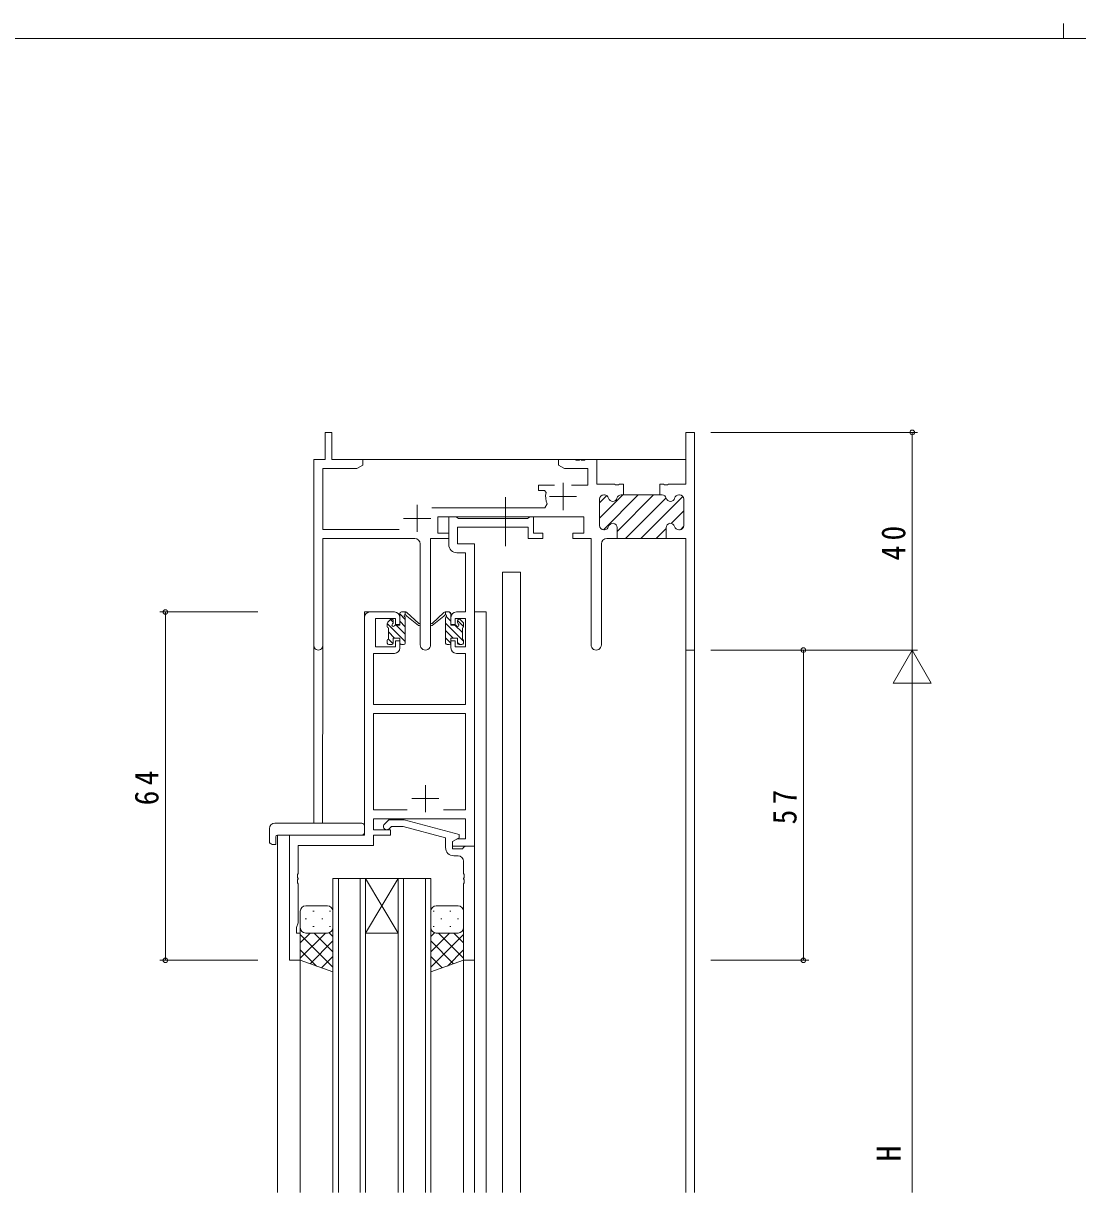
# Model space of a CAD drawing. Units: millimetres on the paper. Extents: x -420 to 373, y -297 to 267.
# Drawn here: x -223.9 to -30.1, y 52.4 to 267.2 of the extents above; entities that cross this region are included whole.
import ezdxf
from ezdxf.enums import TextEntityAlignment as Align

# ---------------------------------------------------------------- set-up
doc = ezdxf.new("R2010")
doc.units = ezdxf.units.MM
doc.linetypes.add('CHAIN2', pattern=[12, 9, -1, 1, -1])
for name, color, linetype, lineweight in [('0-1_YKK_ZWAK', 7, 'Continuous', 9), ('0-3_YKK_11', 7, 'Continuous', 9), ('0-4_YKK_12', 2, 'Continuous', 9), ('0-5_YKK_13', 4, 'Continuous', 9), ('0-7_YKK_D', 6, 'Continuous', 9)]:
    doc.layers.add(name, color=color, linetype=linetype, lineweight=lineweight)
doc.styles.add('ＭＳ ゴシック', font='')
doc.styles.get('ＭＳ ゴシック').set_extended_font_data('MS Gothic')

msp = doc.modelspace()

# ---------------------------------------------------------------- linework, layer by layer
at = {"layer": '0-1_YKK_ZWAK'}
for p, q in [((-32.686, 267.2), (-32.686, 264.4)), ((352.3, 264.4), (-417.7, 264.4))]:
    msp.add_line(p, q, dxfattribs=at)
at = {"layer": '0-3_YKK_11'}
for p, q in [((-168.37, 192.051), (-168.37, 187.051)), ((-167.17, 192.051), (-168.37, 192.051)), ((-167.17, 187.051), (-167.17, 192.051)), ((-102.1, 192.051), (-100.47, 192.051)), ((-102.1, 182.551), (-102.1, 192.051)), ((-100.47, 192.051), (-100.47, 152.051)), ((-170.47, 187.051), (-170.47, 152.866)), ((-168.37, 187.051), (-170.47, 187.051)), ((-161.47, 187.051), (-167.17, 187.051)), ((-102.1, 187.051), (-161.97, 187.051)), ((-161.47, 186.051), (-161.47, 187.051)), ((-125.47, 187.051), (-125.47, 186.051)), ((-122.428, 187.051), (-125.47, 187.051)), ((-122.245, 186.931), (-122.428, 187.051)), ((-121.695, 186.931), (-122.245, 186.931)), ((-121.511, 187.051), (-121.695, 186.931)), ((-121.428, 187.051), (-121.511, 187.051)), ((-121.245, 186.931), (-121.428, 187.051)), ((-120.695, 186.931), (-121.245, 186.931)), ((-120.511, 187.051), (-120.695, 186.931)), ((-118.47, 187.051), (-120.511, 187.051)), ((-118.47, 182.551), (-118.47, 187.051)), ((-168.84, 185.421), (-162.561, 185.421)), ((-168.84, 174.181), (-168.84, 185.421)), ((-162.561, 185.421), (-161.47, 186.051)), ((-125.47, 186.051), (-124.378, 185.421)), ((-124.378, 185.421), (-120.1, 185.421)), ((-120.1, 185.421), (-120.1, 182.351)), ((-124.67, 182.751), (-124.67, 177.751)), ((-129.17, 182.351), (-129.17, 181.351)), ((-126.22, 182.351), (-129.17, 182.351)), ((-129.17, 181.351), (-128.077, 181.351)), ((-128.077, 181.351), (-127.785, 180.982)), ((-120.1, 182.351), (-123.12, 182.351)), ((-115.178, 182.551), (-118.47, 182.551)), ((-117.97, 176.267), (-113.685, 180.551)), ((-117.253, 174.155), (-110.857, 180.551)), ((-117.069, 180.551), (-117.17, 180.551)), ((-117.17, 180.551), (-117.069, 180.551)), ((-114.995, 182.431), (-115.178, 182.551)), ((-114.445, 182.431), (-114.995, 182.431)), ((-114.72, 173.86), (-108.028, 180.551)), ((-114.261, 182.551), (-114.445, 182.431)), ((-113.57, 182.551), (-114.261, 182.551)), ((-113.57, 180.551), (-113.97, 180.551)), ((-113.57, 180.551), (-113.57, 182.551)), ((-113.57, 180.551), (-113.57, 182.551)), ((-106.87, 180.551), (-113.57, 180.551)), ((-106.87, 182.551), (-106.178, 182.551)), ((-106.87, 180.551), (-106.87, 182.551)), ((-106.469, 180.551), (-106.87, 180.551)), ((-106.469, 180.551), (-106.87, 180.551)), ((-106.178, 182.551), (-105.995, 182.431)), ((-105.995, 182.431), (-105.445, 182.431)), ((-105.445, 182.431), (-105.261, 182.551)), ((-105.261, 182.551), (-102.1, 182.551)), ((-103.27, 180.551), (-103.37, 180.551)), ((-103.27, 180.551), (-103.37, 180.551)), ((-151.47, 178.751), (-151.47, 173.751)), ((-127.567, 178.893), (-128.02, 178.181)), ((-127.17, 180.251), (-122.17, 180.251)), ((-117.97, 179.095), (-116.639, 180.426)), ((-117.97, 179.751), (-117.97, 174.951)), ((-117.97, 174.951), (-117.97, 179.751)), ((-113.2, 172.551), (-105.72, 180.031)), ((-110.372, 172.551), (-102.657, 180.265)), ((-102.47, 174.951), (-102.47, 179.751)), ((-102.47, 174.951), (-102.47, 179.751)), ((-153.97, 176.251), (-148.97, 176.251)), ((-128.02, 178.181), (-148.777, 178.181)), ((-147.67, 176.551), (-120.87, 176.551)), ((-147.67, 173.551), (-147.67, 176.551)), ((-145.67, 176.551), (-145.67, 171.421)), ((-144.34, 176.551), (-145.67, 176.551)), ((-144.065, 176.371), (-144.34, 176.551)), ((-143.881, 176.251), (-144.065, 176.371)), ((-131.228, 176.251), (-143.881, 176.251)), ((-131.045, 176.371), (-131.228, 176.251)), ((-130.77, 176.551), (-131.045, 176.371)), ((-130.07, 176.551), (-130.77, 176.551)), ((-130.07, 173.551), (-130.07, 176.551)), ((-120.87, 176.551), (-120.87, 173.551)), ((-104.759, 175.335), (-102.47, 177.624)), ((-154.82, 174.181), (-168.84, 174.181)), ((-144.04, 174.621), (-131.07, 174.621)), ((-144.04, 171.551), (-144.04, 174.621)), ((-131.07, 174.621), (-131.07, 172.551)), ((-117.17, 174.151), (-117.069, 174.151)), ((-117.069, 174.151), (-117.17, 174.151)), ((-114.72, 174.551), (-114.72, 172.551)), ((-114.72, 172.551), (-114.72, 174.551)), ((-107.543, 172.551), (-105.72, 174.374)), ((-105.72, 172.551), (-105.72, 174.551)), ((-105.72, 172.551), (-105.72, 174.551)), ((-105.72, 172.551), (-105.72, 174.551)), ((-105.72, 172.551), (-105.72, 174.551)), ((-103.37, 174.151), (-103.27, 174.151)), ((-103.37, 174.151), (-103.27, 174.151)), ((-103.096, 174.17), (-102.489, 174.777)), ((-168.84, 172.551), (-151.92, 172.551)), ((-168.84, 152.866), (-168.84, 172.551)), ((-149.02, 172.551), (-145.67, 172.551)), ((-149.02, 153.001), (-149.02, 172.551)), ((-145.67, 173.551), (-147.67, 173.551)), ((-145.67, 172.551), (-145.67, 173.551)), ((-131.07, 172.551), (-128.37, 172.551)), ((-128.37, 173.551), (-130.07, 173.551)), ((-128.37, 172.551), (-128.37, 173.551)), ((-122.87, 173.551), (-122.87, 172.551)), ((-120.87, 173.551), (-122.87, 173.551)), ((-122.87, 172.551), (-119.52, 172.551)), ((-119.52, 172.551), (-119.52, 153.001)), ((-116.62, 172.551), (-114.72, 172.551)), ((-114.72, 172.551), (-105.72, 172.551)), ((-102.1, 172.551), (-105.72, 172.551)), ((-102.1, 152.051), (-102.1, 172.551)), ((-150.92, 171.551), (-150.92, 153.001)), ((-144.17, 169.921), (-142.6, 169.921)), ((-140.97, 171.551), (-144.04, 171.551)), ((-142.6, 169.921), (-142.6, 159.051)), ((-140.97, 159.051), (-140.97, 171.551)), ((-117.62, 153.001), (-117.62, 171.551)), ((-155.67, 159.051), (-160.17, 159.051)), ((-142.6, 159.051), (-144.27, 159.051)), ((-140.97, 116.051), (-140.97, 159.051)), ((-161.17, 158.051), (-161.17, 118.051)), ((-159.17, 157.851), (-155.47, 157.851)), ((-159.17, 152.651), (-159.17, 157.851)), ((-155.47, 157.851), (-155.47, 156.751)), ((-154.67, 156.751), (-154.67, 158.051)), ((-145.27, 158.051), (-145.27, 156.751)), ((-144.47, 157.851), (-142.6, 157.851)), ((-144.47, 156.751), (-144.47, 157.851)), ((-142.6, 157.851), (-142.6, 152.651)), ((-155.47, 156.751), (-154.67, 156.751)), ((-145.27, 156.751), (-144.47, 156.751)), ((-155.47, 152.651), (-159.17, 152.651)), ((-155.47, 153.751), (-155.47, 152.651)), ((-154.67, 153.751), (-155.47, 153.751)), ((-154.67, 152.451), (-154.67, 153.751)), ((-145.27, 153.751), (-145.27, 152.451)), ((-144.47, 153.751), (-145.27, 153.751)), ((-144.47, 152.651), (-144.47, 153.751)), ((-142.6, 152.651), (-144.47, 152.651)), ((-159.54, 151.451), (-155.67, 151.451)), ((-159.54, 142.051), (-159.54, 151.451)), ((-144.27, 151.451), (-142.6, 151.451)), ((-142.6, 151.451), (-142.6, 142.051)), ((-100.47, 152.051), (-102.1, 152.051)), ((-142.6, 142.051), (-159.54, 142.051)), ((-159.54, 140.421), (-142.6, 140.421)), ((-159.54, 122.681), (-159.54, 140.421)), ((-142.6, 140.421), (-142.6, 122.681)), ((-149.97, 127.251), (-149.97, 122.251)), ((-152.47, 124.751), (-147.47, 124.751)), ((-153.32, 122.681), (-159.54, 122.681)), ((-153.32, 122.681), (-159.54, 122.681)), ((-142.6, 122.681), (-146.619, 122.681)), ((-159.54, 121.051), (-142.6, 121.051)), ((-159.54, 119.051), (-159.54, 121.051)), ((-157.494, 120.075), (-156.718, 120.851)), ((-156.718, 120.851), (-153.873, 120.851)), ((-153.873, 120.851), (-143.77, 118.144)), ((-142.6, 121.051), (-142.6, 117.351)), ((-156.37, 119.051), (-159.54, 119.051)), ((-156.221, 119.651), (-156.645, 119.227)), ((-156.37, 118.051), (-156.37, 119.051)), ((-154.031, 119.651), (-156.221, 119.651)), ((-146.27, 117.571), (-154.031, 119.651)), ((-174.97, 118.051), (-174.97, 95.051)), ((-161.17, 118.051), (-174.97, 118.051)), ((-173.34, 116.151), (-159.54, 116.151)), ((-173.34, 111.009), (-173.34, 116.151)), ((-159.54, 118.051), (-156.37, 118.051)), ((-159.54, 116.151), (-159.54, 118.051)), ((-146.27, 115.751), (-146.27, 117.571)), ((-143.77, 117.544), (-144.97, 116.851)), ((-144.104, 117.351), (-144.97, 116.851)), ((-144.97, 116.851), (-144.97, 115.551)), ((-144.97, 116.851), (-144.97, 116.051)), ((-144.97, 116.051), (-140.97, 116.051)), ((-142.6, 117.351), (-144.104, 117.351)), ((-143.77, 118.144), (-143.77, 117.544)), ((-142.97, 115.751), (-142.67, 116.051)), ((-142.67, 116.051), (-140.97, 116.051)), ((-140.97, 116.051), (-140.97, 95.051)), ((-144.97, 115.551), (-143.17, 115.551)), ((-143.97, 114.251), (-144.77, 114.251)), ((-143.17, 115.551), (-142.97, 115.751)), ((-142.97, 111.009), (-142.97, 113.251)), ((-173.46, 110.826), (-173.34, 111.009)), ((-173.46, 110.276), (-173.46, 110.826)), ((-173.34, 110.093), (-173.46, 110.276)), ((-173.46, 109.826), (-173.34, 110.009)), ((-173.46, 109.276), (-173.46, 109.826)), ((-173.34, 110.009), (-173.34, 110.093)), ((-142.85, 110.826), (-142.97, 111.009)), ((-142.97, 110.093), (-142.85, 110.276)), ((-142.97, 110.009), (-142.97, 110.093)), ((-142.85, 109.826), (-142.97, 110.009)), ((-142.85, 110.276), (-142.85, 110.826)), ((-142.85, 109.276), (-142.85, 109.826)), ((-173.34, 109.093), (-173.46, 109.276)), ((-173.34, 101.958), (-173.34, 109.093)), ((-142.97, 109.093), (-142.85, 109.276)), ((-142.97, 95.051), (-142.97, 109.093)), ((-173.67, 101.051), (-173.34, 101.958)), ((-173.67, 100.051), (-173.67, 101.051)), ((-172.97, 100.051), (-173.67, 100.051)), ((-172.97, 95.051), (-172.97, 100.051)), ((-174.97, 95.051), (-172.97, 95.051)), ((-140.97, 95.051), (-142.97, 95.051))]:
    msp.add_line(p, q, dxfattribs=at)
msp.add_lwpolyline([(-113.57, 180.551), (-113.97, 180.551), (-113.57, 180.551)], dxfattribs=at)
for centre, radius, start, end in [((-124.67, 180.251), 3.2, 166.787, 205.10791), ((-117.17, 179.751), 0.8, 90, 179.99998), ((-117.17, 179.751), 0.8, 90, 179.99998), ((-117.069, 179.751), 0.8, 14.47748, 89.99997), ((-117.069, 179.751), 0.8, 14.47748, 89.99997), ((-113.97, 179.751), 0.8, 90.00002, 165.52251), ((-113.97, 179.751), 0.8, 90.00002, 165.52251), ((-106.469, 179.751), 0.8, 14.47748, 89.99997), ((-106.469, 179.751), 0.8, 14.47748, 89.99997), ((-103.37, 179.751), 0.8, 90.00002, 165.52251), ((-103.37, 179.751), 0.8, 90.00002, 165.52251), ((-103.27, 179.751), 0.8, 0, 89.99998), ((-103.27, 179.751), 0.8, 0, 89.99998), ((-115.52, 180.151), 0.8, 194.47751, 345.52248), ((-115.52, 180.151), 0.8, 194.47751, 345.52248), ((-104.92, 180.151), 0.8, 194.47751, 345.52248), ((-104.92, 180.151), 0.8, 194.47751, 345.52248), ((-117.17, 174.951), 0.8, 180, 269.99998), ((-117.17, 174.951), 0.8, 180, 269.99998), ((-117.069, 174.951), 0.8, 270.00002, 345.52251), ((-117.069, 174.951), 0.8, 270.00002, 345.52251), ((-115.52, 174.551), 0.8, 0, 165.52248), ((-115.52, 174.551), 0.8, 0, 165.52248), ((-104.92, 174.551), 0.8, 14.47751, 179.99998), ((-104.92, 174.551), 0.8, 14.47751, 179.99998), ((-103.37, 174.951), 0.8, 194.47748, 269.99997), ((-103.37, 174.951), 0.8, 194.47748, 269.99997), ((-103.27, 174.951), 0.8, 270, 359.99998), ((-103.27, 174.951), 0.8, 270, 359.99998), ((-151.92, 171.551), 1, 0, 89.99998), ((-116.62, 171.551), 1, 90, 179.99998), ((-144.17, 171.421), 1.5, 180, 269.99998), ((-160.17, 158.051), 1, 90, 179.99998), ((-155.67, 158.051), 1, 0, 89.99998), ((-144.27, 158.051), 1, 90, 179.99998), ((-169.655, 152.866), 0.815, 179.99998, 0), ((-149.97, 153.001), 0.95, 179.99998, 0), ((-118.57, 153.001), 0.95, 179.99998, 0), ((-155.67, 152.451), 1, 270, 359.99998), ((-144.27, 152.451), 1, 180, 269.99998), ((-157.07, 119.651), 0.6, 134.99998, 315), ((-144.77, 115.751), 1.5, 180, 269.99998), ((-143.97, 113.251), 1, 0, 89.99998)]:
    msp.add_arc(centre, radius, start, end, dxfattribs=at)
at = {"layer": '0-4_YKK_12'}
for p, q in [((-135.77, 166.351), (-132.47, 166.351)), ((-135.77, 52.366), (-135.77, 166.351)), ((-132.47, 52.366), (-132.47, 166.351)), ((-157.97, 159.051), (-161.17, 159.051)), ((-161.17, 118.351), (-161.17, 159.051)), ((-140.97, 159.051), (-138.77, 159.051)), ((-138.77, 52.366), (-138.77, 159.051)), ((-170.47, 152.866), (-170.47, 120.238)), ((-168.84, 152.866), (-168.864, 120.238)), ((-100.47, 152.051), (-102.1, 152.051)), ((-102.1, 152.051), (-102.1, 52.366)), ((-100.47, 152.051), (-100.47, 52.366)), ((-177.17, 118.051), (-177.17, 52.366)), ((-166.969, 110.051), (-160.969, 110.051)), ((-166.969, 52.366), (-166.969, 110.051)), ((-165.969, 110.051), (-165.969, 52.366)), ((-161.969, 52.366), (-161.969, 110.051)), ((-160.969, 110.051), (-154.969, 100.051)), ((-154.969, 110.051), (-160.969, 100.051)), ((-154.969, 110.051), (-160.969, 110.051)), ((-160.969, 110.051), (-160.969, 52.366)), ((-154.969, 110.051), (-148.969, 110.051)), ((-154.969, 52.366), (-154.969, 110.051)), ((-153.969, 110.051), (-153.969, 52.366)), ((-149.969, 52.366), (-149.969, 110.051)), ((-148.969, 110.051), (-148.969, 52.366)), ((-154.969, 100.051), (-160.969, 100.051)), ((-172.97, 95.551), (-172.97, 52.366)), ((-142.97, 95.551), (-142.97, 52.366)), ((-140.97, 95.348), (-140.97, 52.366))]:
    msp.add_line(p, q, dxfattribs=at)
at = {"layer": '0-5_YKK_13', "linetype": 'CHAIN2'}
msp.add_line((-135.271, 171.121), (-135.271, 181.108), dxfattribs=at)
at = {"layer": '0-5_YKK_13'}
for p, q in [((-154.37, 159.051), (-153.579, 159.051)), ((-153.67, 159.031), (-153.69, 159.051)), ((-153.67, 158.551), (-153.67, 159.051)), ((-153.386, 158.98), (-151.204, 156.933)), ((-146.553, 158.98), (-148.735, 156.933)), ((-145.569, 159.051), (-146.36, 159.051)), ((-146.269, 158.551), (-146.269, 159.051)), ((-145.269, 158.712), (-145.608, 159.051)), ((-156.97, 156.351), (-156.97, 156.951)), ((-153.67, 153.642), (-156.97, 156.942)), ((-156.882, 157.163), (-156.382, 157.663)), ((-155.87, 157.189), (-156.362, 157.681)), ((-155.87, 157.451), (-155.87, 157.112)), ((-154.67, 156.651), (-154.67, 158.751)), ((-153.67, 157.684), (-154.67, 158.684)), ((-153.67, 156.337), (-154.67, 157.337)), ((-153.67, 153.351), (-153.67, 157.951)), ((-151.236, 156.588), (-153.377, 158.285)), ((-148.703, 156.588), (-146.563, 158.285)), ((-146.269, 153.351), (-146.269, 157.951)), ((-142.969, 153.718), (-146.269, 157.018)), ((-145.269, 157.365), (-146.121, 158.217)), ((-145.269, 156.651), (-145.269, 158.751)), ((-144.069, 157.451), (-144.069, 157.112)), ((-142.969, 156.412), (-144.064, 157.507)), ((-143.057, 157.163), (-143.557, 157.663)), ((-142.969, 156.351), (-142.969, 156.951)), ((-156.77, 154.051), (-156.77, 156.151)), ((-155.625, 154.251), (-156.77, 155.395)), ((-155.409, 156.651), (-154.67, 156.651)), ((-153.67, 154.99), (-155.331, 156.651)), ((-144.849, 154.251), (-146.269, 155.671)), ((-144.53, 156.651), (-145.269, 156.651)), ((-143.169, 155.265), (-144.555, 156.651)), ((-143.169, 154.051), (-143.169, 156.151)), ((-156.97, 153.351), (-156.97, 153.851)), ((-155.915, 153.193), (-156.772, 154.051)), ((-156.17, 153.051), (-156.67, 153.051)), ((-155.87, 154.251), (-154.67, 154.251)), ((-155.87, 154.251), (-155.87, 153.351)), ((-154.67, 154.251), (-154.67, 153.351)), ((-154.432, 153.057), (-154.664, 153.289)), ((-153.97, 153.051), (-154.37, 153.051)), ((-145.27, 153.325), (-146.269, 154.324)), ((-145.969, 153.051), (-145.569, 153.051)), ((-145.269, 154.251), (-145.269, 153.351)), ((-144.069, 154.251), (-145.269, 154.251)), ((-144.069, 154.251), (-144.069, 153.351)), ((-143.649, 153.051), (-144.069, 153.471)), ((-143.769, 153.051), (-143.269, 153.051)), ((-142.969, 153.351), (-142.969, 153.851)), ((-178.658, 119.239), (-178.658, 116.863)), ((-177.658, 120.238), (-161.67, 120.238)), ((-161.17, 119.239), (-161.17, 119.739)), ((-161.17, 118.551), (-161.17, 119.239)), ((-177.658, 116.359), (-177.47, 116.359)), ((-177.47, 117.751), (-177.47, 116.859)), ((-177.47, 116.359), (-177.47, 116.859)), ((-177.17, 118.051), (-161.67, 118.051)), ((-172.971, 104.051), (-172.971, 101.051)), ((-167.971, 105.051), (-171.971, 105.051)), ((-170.636, 104.102), (-170.436, 104.102)), ((-167.606, 104.102), (-167.406, 104.102)), ((-166.971, 101.051), (-166.971, 104.051)), ((-148.97, 101.051), (-148.97, 104.051)), ((-148.335, 104.102), (-148.535, 104.102)), ((-147.97, 105.051), (-143.97, 105.051)), ((-145.305, 104.102), (-145.505, 104.102)), ((-142.97, 104.051), (-142.97, 101.051)), ((-172.971, 95.051), (-172.971, 101.051)), ((-172.051, 102.687), (-171.851, 102.687)), ((-170.636, 101.272), (-170.436, 101.272)), ((-169.021, 102.687), (-168.821, 102.687)), ((-167.606, 101.272), (-167.406, 101.272)), ((-166.971, 101.272), (-166.971, 92.908)), ((-148.97, 101.272), (-148.97, 92.908)), ((-148.335, 101.272), (-148.535, 101.272)), ((-146.92, 102.687), (-147.12, 102.687)), ((-145.305, 101.272), (-145.505, 101.272)), ((-143.89, 102.687), (-144.09, 102.687)), ((-142.97, 95.051), (-142.97, 101.051)), ((-171.18, 100.051), (-172.971, 98.259)), ((-168.351, 100.051), (-172.971, 95.431)), ((-172.971, 99.783), (-166.971, 93.783)), ((-171.971, 100.051), (-168.371, 100.051)), ((-171.571, 100.051), (-167.971, 100.051)), ((-170.411, 100.051), (-166.971, 96.611)), ((-167.639, 100.108), (-166.971, 99.44)), ((-148.302, 100.108), (-148.97, 99.44)), ((-145.53, 100.051), (-148.97, 96.611)), ((-142.97, 99.783), (-148.97, 93.783)), ((-144.37, 100.051), (-147.97, 100.051)), ((-147.59, 100.051), (-142.97, 95.431)), ((-143.97, 100.051), (-147.57, 100.051)), ((-144.762, 100.051), (-142.97, 98.259)), ((-172.971, 96.954), (-170.011, 93.993)), ((-166.971, 98.602), (-171.167, 94.407)), ((-148.97, 98.602), (-144.774, 94.407)), ((-142.97, 96.954), (-145.931, 93.993)), ((-166.971, 92.908), (-172.971, 95.051)), ((-166.971, 95.774), (-169.083, 93.662)), ((-148.97, 95.774), (-146.858, 93.662)), ((-148.97, 92.908), (-142.97, 95.051))]:
    msp.add_line(p, q, dxfattribs=at)
for centre, radius, start, end in [((-154.37, 158.751), 0.3, 90, 180), ((-153.579, 158.751), 0.3, 49.8974, 90), ((-146.36, 158.751), 0.3, 90, 130.10258), ((-145.569, 158.751), 0.3, 0, 90), ((-156.67, 156.951), 0.3, 135, 180), ((-156.17, 157.451), 0.3, 0, 135), ((-155.87, 156.651), 0.25, 123.05573, 326.94426), ((-156.17, 157.112), 0.3, 303.05573, 0), ((-153.67, 158.351), 0.2, 20.88332, 233.1301), ((-153.97, 157.951), 0.3, 0, 53.1301), ((-153.203, 158.529), 0.3, 200.88332, 234.62001), ((-151.121, 156.751), 0.2, 234.62001, 114.62001), ((-148.819, 156.751), 0.2, 65.37997, 305.37997), ((-146.736, 158.529), 0.3, 305.37997, 339.11667), ((-146.269, 158.351), 0.2, 306.86989, 159.11667), ((-145.969, 157.951), 0.3, 126.86989, 180), ((-144.069, 156.651), 0.25, 213.05573, 56.94426), ((-143.769, 157.451), 0.3, 45, 180), ((-143.769, 157.112), 0.3, 180, 236.94426), ((-143.269, 156.951), 0.3, 0, 45), ((-156.77, 156.351), 0.2, 180, 270), ((-155.409, 156.351), 0.3, 90, 146.94426), ((-144.53, 156.351), 0.3, 33.05573, 90), ((-143.169, 156.351), 0.2, 270, 0), ((-156.77, 153.851), 0.2, 90, 180), ((-156.67, 153.351), 0.3, 180, 270), ((-156.17, 153.351), 0.3, 270, 0), ((-154.37, 153.351), 0.3, 180, 270), ((-153.97, 153.351), 0.3, 270, 0), ((-145.969, 153.351), 0.3, 180, 270), ((-145.569, 153.351), 0.3, 270, 0), ((-143.769, 153.351), 0.3, 180, 270), ((-143.269, 153.351), 0.3, 270, 0), ((-143.169, 153.851), 0.2, 0, 90), ((-177.658, 119.238), 1, 90.00505, 180), ((-161.67, 119.739), 0.5, 0, 90.0011), ((-161.67, 118.551), 0.5, 270, 0), ((-178.193, 116.847), 0.462, 177.95346, 223.04948), ((-177.888, 117.489), 1.153, 236.123, 281.50528), ((-177.17, 117.751), 0.3, 90, 180), ((-171.971, 104.051), 1, 90, 180), ((-167.971, 104.051), 1, 0, 90), ((-147.97, 104.051), 1, 90, 180), ((-143.97, 104.051), 1, 0, 90), ((-171.971, 101.051), 1, 180, 270), ((-171.971, 101.051), 1, 180, 270), ((-167.971, 101.051), 1, 270, 0), ((-167.971, 101.051), 1, 270, 0), ((-147.97, 101.051), 1, 180, 270), ((-147.97, 101.051), 1, 180, 270), ((-143.97, 101.051), 1, 270, 0), ((-143.97, 101.051), 1, 270, 0)]:
    msp.add_arc(centre, radius, start, end, dxfattribs=at)
at = {"layer": '0-7_YKK_D'}
for p, q in [((-97.47, 192.051), (-59.47, 192.051)), ((-60.47, 152.051), (-60.47, 192.051)), ((-180.77, 159.051), (-198.77, 159.051)), ((-197.77, 159.051), (-197.77, 95.051)), ((-97.47, 152.051), (-59.47, 152.051)), ((-97.47, 152.051), (-79.47, 152.051)), ((-97.47, 152.051), (-59.47, 152.051)), ((-80.47, 95.051), (-80.47, 152.051)), ((-60.47, 152.051), (-63.97, 145.989)), ((-60.47, 152.051), (-60.47, 139.926)), ((-60.47, 152.051), (-56.97, 145.989)), ((-63.97, 145.989), (-56.97, 145.989)), ((-60.47, 145.051), (-60.47, 52.366)), ((-180.77, 95.051), (-198.77, 95.051)), ((-97.47, 95.051), (-79.47, 95.051))]:
    msp.add_line(p, q, dxfattribs=at)
for centre in [(-60.47, 192.051), (-197.77, 159.051), (-80.47, 152.051), (-197.77, 95.051), (-80.47, 95.051)]:
    msp.add_circle(centre, 0.425, dxfattribs=at)

# ---------------------------------------------------------------- texts
at = {"layer": '0-7_YKK_D', "color": 3, "style": 'ＭＳ ゴシック'}
msp.add_text('H', height=4.399, rotation=90, dxfattribs=at).set_placement((-61.27, 58.074), align=Align.BOTTOM_LEFT)
at = {"layer": '0-7_YKK_D', "color": 3, "char_height": 4.399, "attachment_point": 7, "rotation": 90, "style": 'ＭＳ ゴシック'}
for s, insert in [('\\T1.36;\\W0.9;40', (-61.67, 168.531)), ('\\T1.36;\\W0.9;64', (-198.97, 123.531)), ('\\T1.36;\\W0.9;57', (-81.67, 120.031))]:
    msp.add_mtext(s, dxfattribs=dict(at, insert=insert))

doc.saveas('drawing.dxf')
